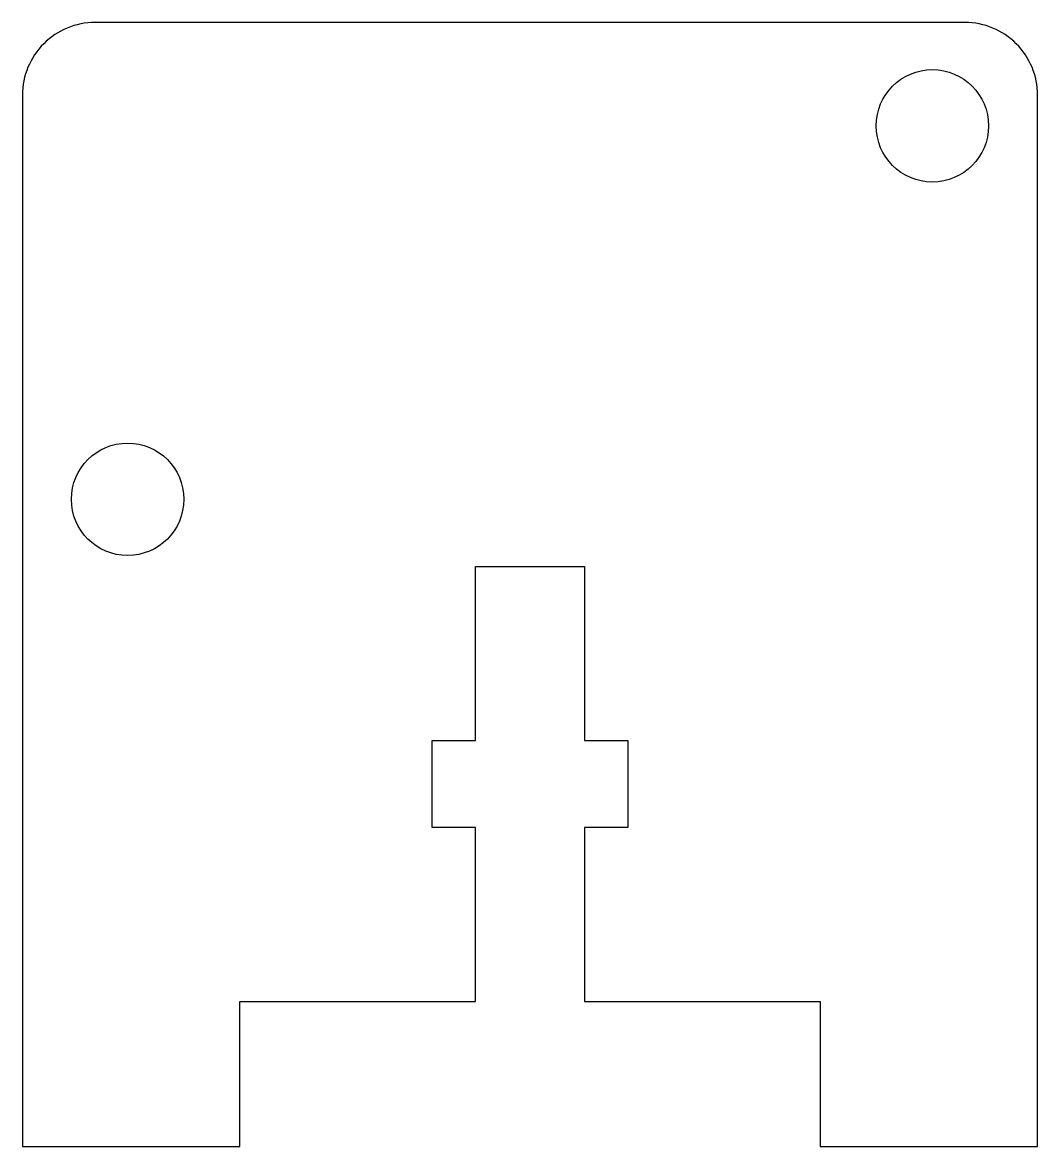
# Model space of a CAD drawing. Header units: millimetres. Extents: x -14 to 14, y -15 to 16.
import ezdxf

# ---------------------------------------------------------------- set-up
doc = ezdxf.new("R2010")
doc.units = ezdxf.units.MM

msp = doc.modelspace()

# ---------------------------------------------------------------- linework, layer by layer
msp.add_lwpolyline([(-12, 16, 0.414214), (-14, 14), (-14, -15), (-8, -15), (-8, -11), (-1.5, -11), (-1.5, -6.2), (-2.7, -6.2), (-2.7, -3.8), (-1.5, -3.8), (-1.5, 1), (1.5, 1), (1.5, -3.8), (2.7, -3.8), (2.7, -6.2), (1.5, -6.2), (1.5, -11), (8, -11), (8, -15), (14, -15), (14, 14, 0.414214), (12, 16)], format="xyb", close=True)
for centre in [(11.1, 13.15), (-11.1, 2.85)]:
    msp.add_circle(centre, 1.55)

doc.saveas('drawing.dxf')
